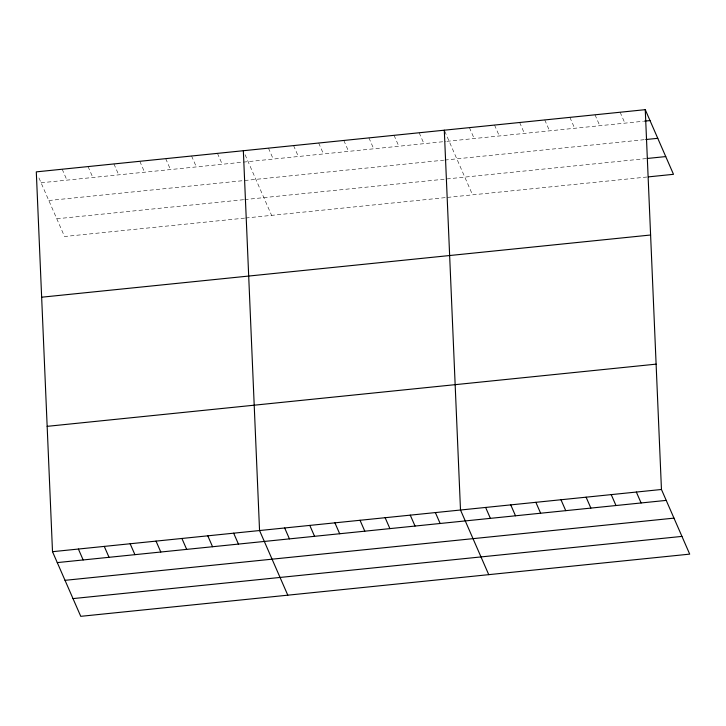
<?xml version="1.0" encoding="UTF-8"?>
<svg xmlns="http://www.w3.org/2000/svg" width="726" height="726" viewBox="0 0 726 726"><rect width="100%" height="100%" fill="white"/><g stroke="black" fill="none" stroke-linecap="round" stroke-linejoin="round"><path stroke-width="0.54" stroke-dasharray="3.63 2.72" d="M41.064 182.78L445.782 141.443M446.88 141.325L643.463 121.251M48.814 200.512L443.704 160.174M444.793 160.065L645.75 139.537M56.791 218.78L243.582 199.704M244.707 199.586L646.086 158.595M244.58 218.127L64.541 236.513L38.033 175.837M245.706 218.009L445.238 197.626M447.416 197.408L647.283 176.99M620.131 112.24L624.895 123.148M595.011 114.799L599.776 125.707M569.892 117.367L574.656 128.275M544.772 119.935L549.537 130.843M519.653 122.503L524.417 133.412M494.533 125.063L499.297 135.971M469.413 127.631L474.178 138.539M444.729 131.188L472.535 194.84M419.174 132.767L423.939 143.675M394.055 135.326L398.828 146.235M368.935 137.895L373.709 148.803M343.815 140.463L348.589 151.371M318.696 143.022L323.469 153.93M293.585 145.59L298.35 156.498M268.466 148.158L273.23 159.067M245.079 154.692L271.588 215.368M217.464 153.368L222.229 164.276M191.582 156.008L196.347 166.916M165.7 158.649L170.465 169.557M139.819 161.299L144.583 172.207M113.937 163.94L118.71 174.848M88.064 166.581L92.828 177.489M62.182 169.231L66.946 180.139"/><path stroke-width="1.09" d="M645.251 109.671L36.3 171.871L52.508 551.687L80.749 616.329L689.7 554.129L661.459 489.487L645.251 109.671L673.492 174.313L648.372 176.881M644.552 121.133L650.015 120.58M645.75 139.537L657.765 138.312M647.175 158.477L665.742 156.58M41.645 297.206L650.596 235.006M47.163 426.344L656.113 364.143M52.508 551.687L661.459 489.487M57.272 562.596L666.223 500.395M65.022 580.328L673.973 518.128M72.999 598.596L681.95 536.396M636.339 492.047L641.103 502.964M611.219 494.615L615.984 505.523M586.1 497.183L590.864 508.091M560.98 499.751L565.745 510.659M535.861 502.31L540.625 513.218M510.741 504.879L515.505 515.787M485.621 507.447L490.386 518.355M488.743 574.656L460.502 510.015L444.294 130.199M435.382 512.574L440.147 523.482M410.263 515.142L415.036 526.051M385.143 517.711L389.916 528.619M360.023 520.27L364.797 531.178M334.913 522.838L339.677 533.746M309.793 525.406L314.558 536.314M284.674 527.974L289.438 538.883M287.795 595.184L259.554 530.534L243.346 150.727M233.672 533.183L238.437 544.092M207.79 535.824L212.555 546.732M181.908 538.465L186.673 549.373M156.026 541.106L160.791 552.023M130.145 543.756L134.918 554.664M104.272 546.397L109.036 557.305M78.39 549.038L83.154 559.946"/></g></svg>
